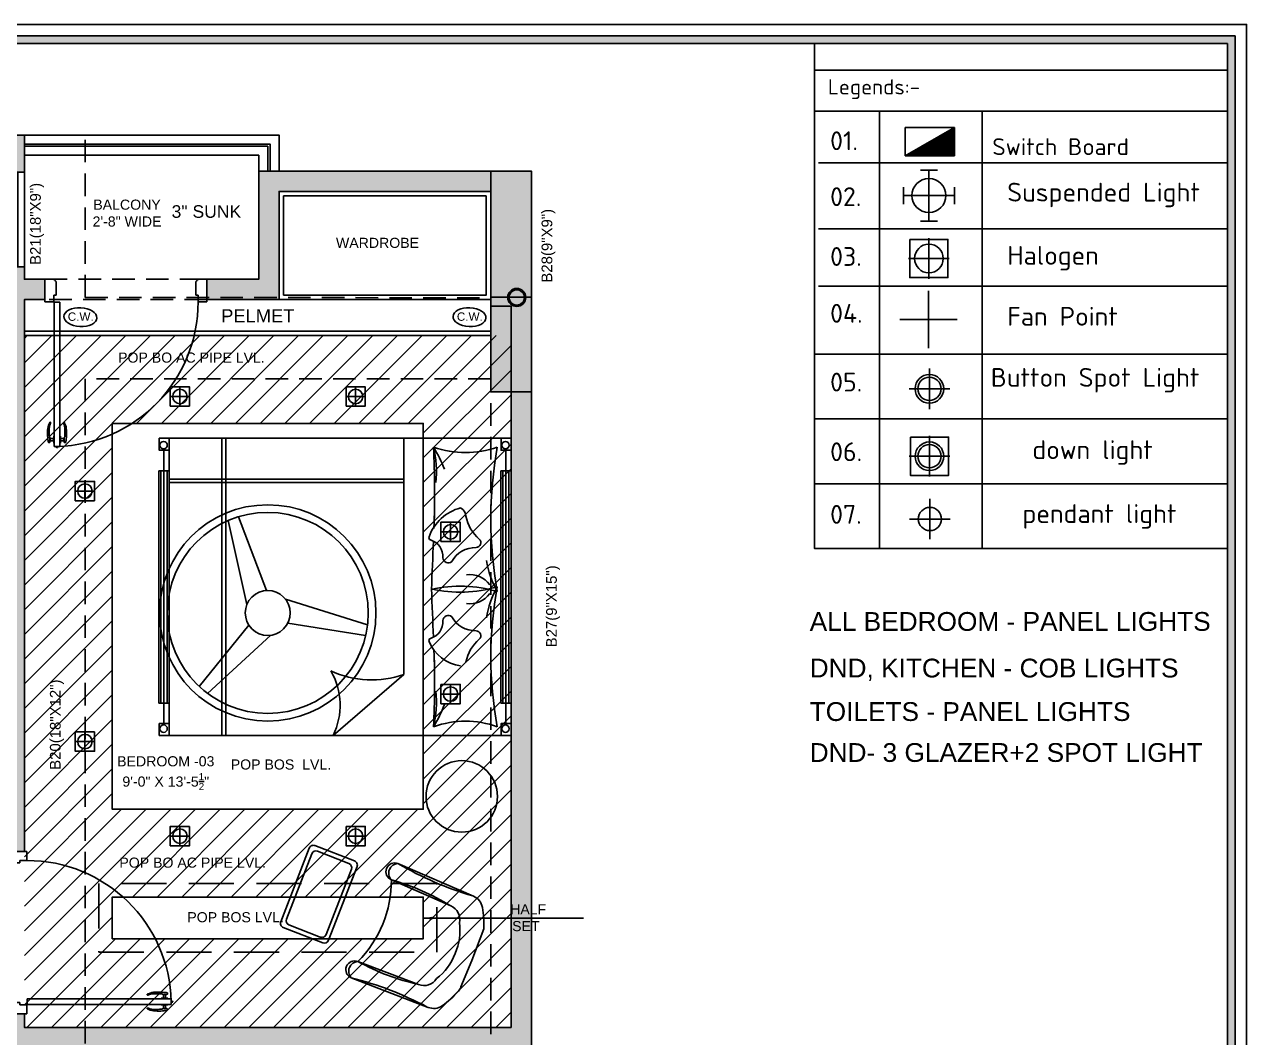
# Model space of a CAD drawing. Extents: x 374263 to 374793, y -84373 to -83661.
# Drawn here: x 374495.5 to 374766.8, y -83886 to -83661.2 of the extents above; entities that cross this region are included whole.
import ezdxf
from ezdxf.lldxf.tags import DXFTag

# ---------------------------------------------------------------- set-up
doc = ezdxf.new("R2010")
doc.units = 0
doc.header["$MEASUREMENT"] = 0
for name, pattern in [('ACAD_ISO03W100', [30, 12, -18]), ('CONTINOUS', [0]), ('DASH', [0.35, 0.25, -0.1]), ('DASHED', [0.75, 0.5, -0.25]), ('DASHED2', [0.375, 0.25, -0.125]), ('HIDDEN', [0.375, 0.25, -0.125])]:
    doc.linetypes.add(name, pattern=pattern)
doc.layers.get('0').update_dxf_attribs({"linetype": 'CONTINUOUS'})
for name, color, linetype in [('_DIMENSION', 190, 'CONTINUOUS'), ('_ELEVATION__09', 241, 'CONTINUOUS'), ('_HATCH_251', 251, 'CONTINUOUS'), ('_HATCH_253', 253, 'CONTINUOUS'), ('_HIDDEN', 2, 'ACAD_ISO03W100'), ('_TEXT', 3, 'CONTINUOUS'), ('BEAM', 7, 'DASH'), ('CEIL-CENTRE_LINE', 144, 'CENTER2'), ('COLUMN', 2, 'CONTINUOUS'), ('DIM4', 2, 'CONTINUOUS'), ('DOOR', 32, 'CONTINUOUS'), ('E-POWER', 3, 'CONTINUOUS'), ('FORMAT_BODER', 34, 'CONTINUOUS'), ('FORMAT_TEXT', 34, 'CONTINUOUS'), ('FORMATE_TEXT', 7, 'CONTINUOUS'), ('HATCH', 251, 'CONTINUOUS'), ('TEXT', 3, 'CONTINUOUS')]:
    doc.layers.add(name, color=color, linetype=linetype)
doc.styles.add('6_IN', font='arial.ttf', dxfattribs={"height": 6})
doc.styles.add('FORMATE', font='isocpeur.ttf')
doc.styles.add('GET', font='swissek.ttf')
doc.styles.add('MOHIT', font='arial.ttf', dxfattribs={"height": 4})
doc.styles.get("Standard").update_dxf_attribs({"font": 'txt_____.ttf'})
doc.styles.add('TEXT', font='arial.ttf', dxfattribs={"height": 5})
tags = doc.linetypes.add('CENTER2', pattern=[1.125, 0.75, -0.125, 0.125, -0.125]).pattern_tags.tags
tags[10:11] = [DXFTag(74, 4), DXFTag(75, 0), DXFTag(340, '0'), DXFTag(46, 1.0), DXFTag(50, 0.0), DXFTag(44, 0.0), DXFTag(45, 0.0)]
tags[8:9] = [DXFTag(74, 4), DXFTag(75, 0), DXFTag(340, '0'), DXFTag(46, 1.0), DXFTag(50, 0.0), DXFTag(44, 0.0), DXFTag(45, 0.0)]
tags[6:7] = [DXFTag(74, 4), DXFTag(75, 0), DXFTag(340, '0'), DXFTag(46, 1.0), DXFTag(50, 0.0), DXFTag(44, 0.0), DXFTag(45, 0.0)]
tags[4:5] = [DXFTag(74, 4), DXFTag(75, 0), DXFTag(340, '0'), DXFTag(46, 1.0), DXFTag(50, 0.0), DXFTag(44, 0.0), DXFTag(45, 0.0)]
doc.dimstyles.new('SCALE_75', dxfattribs={"dimtxt": 4, "dimasz": 2, "dimexe": 1, "dimexo": 0, "dimgap": 0.5, "dimtad": 0, "dimdec": 1, "dimzin": 3, "dimtxsty": 'MOHIT', "dimblk": 'OBLIQUE', "dimcen": -3, "dimclrd": 7, "dimclre": 7, "dimclrt": 256, "dimazin": 3, "dimtfac": 0.5, "dimtdec": 1, "dimtix": 1, "dimtmove": 0, "dimatfit": 3, "dimtolj": 1, "dimtzin": 0})

# ---------------------------------------------------------------- blocks, each defined once
blk = doc.blocks.new('SUSPENDED_LIGHTS')
at = {"layer": '_ELEVATION__09', "linetype": 'BYBLOCK', "ltscale": 20}
for points in [[(1393.176116847578, -27023.07602481868), (1397.176116847578, -27023.07602481868)], [(1395.176116847578, -27023.07602481868), (1395.176116847578, -27035.07602481868)], [(1389.176116847578, -27027.07602481868), (1389.176116847578, -27031.07602481868)], [(1401.176116847578, -27027.07602481868), (1401.176116847578, -27031.07602481868)], [(1401.176116847578, -27029.07602481868), (1389.176116847578, -27029.07602481868)], [(1393.176116847578, -27035.07602481868), (1397.176116847578, -27035.07602481868)]]:
    blk.add_lwpolyline(points, dxfattribs=at)
blk.add_circle((1395.176116847578, -27029.07602481868), 4, dxfattribs=at)
blk = doc.blocks.new('CONCEALED_LIGHTS')
at = {"linetype": 'BYBLOCK', "ltscale": 0.1}
blk.add_lwpolyline([(1575.838858630336, -26814.89776304929), (1579.838858630336, -26814.89776304929), (1579.838858630336, -26810.89776304929), (1575.838858630336, -26810.89776304929)], close=True, dxfattribs=at)
for points in [[(1577.838858630334, -26815.01908339285), (1577.838858630337, -26810.77644270573)], [(1575.717538286775, -26812.89776304929), (1579.960178973895, -26812.89776304929)]]:
    blk.add_lwpolyline(points, dxfattribs=at)
blk.add_circle((1577.838858630336, -26812.89776304929), 1.5, dxfattribs=at)
blk = doc.blocks.new('FAN')
at = {"linetype": 'BYBLOCK', "ltscale": 20}
for points in [[(1592.893903427259, -26805.9917554343), (1592.893903427259, -26817.9917554343)], [(1586.893903427259, -26811.9917554343), (1598.893903427259, -26811.9917554343)]]:
    blk.add_lwpolyline(points, dxfattribs=at)
blk = doc.blocks.new('HTHH')
at = {"color": 2, "linetype": 'BYBLOCK', "ltscale": 0.1}
for points in [[(223556.1687886337, -75959.83271644285), (223556.1687886337, -75967.33838715834)], [(223552.4159532759, -75963.58555180058), (223559.9216239914, -75963.5855518006)]]:
    blk.add_lwpolyline(points, dxfattribs=at)
for radius in [2.653655330137975, 2.153655330137975]:
    blk.add_circle((223556.1687886337, -75963.58555180058), radius, dxfattribs=at)
blk = doc.blocks.new('RETT5T5')
at = {"color": 1, "linetype": 'BYBLOCK', "ltscale": 0.1}
for points in [[(224398.1572554183, -75959.83271644285), (224398.1572554183, -75967.33838715834)], [(224394.4044200606, -75963.58555180058), (224401.9100907761, -75963.5855518006)]]:
    blk.add_lwpolyline(points, dxfattribs=at)
blk.add_circle((224398.1572554183, -75963.58555180058), 2.153655330137975, dxfattribs=at)
blk = doc.blocks.new('HTRHTRH')
at = {"color": 1, "linetype": 'BYBLOCK', "ltscale": 0.1}
blk.add_lwpolyline([(224386.4282053758, -75935.90901055631), (224386.4282053758, -75942.98542477001), (224393.5046195895, -75942.98542477001), (224393.5046195895, -75935.90901055631)], close=True, dxfattribs=at)
for points in [[(224389.9664124827, -75935.69438230542), (224389.9664124827, -75943.2000530209)], [(224386.2135771249, -75939.44721766315), (224393.7192478404, -75939.44721766317)]]:
    blk.add_lwpolyline(points, dxfattribs=at)
for radius in [2.653655330137975, 2.153655330137975]:
    blk.add_circle((224389.9664124827, -75939.44721766317), radius, dxfattribs=at)
blk = doc.blocks.new('KT')
at = {"layer": 'E-POWER'}
for p, q in [((4.621253788347531, 4.05733102132217), (0, -4.05733102132217)), ((0, 3.889087296526011), (0.1682437247961603, 4.057331021322171)), ((0, 3.712310601229374), (0.3450204200927969, 4.057331021322171)), ((0, 3.535533905932737), (0.5217971153894336, 4.05733102132217)), ((0, 3.3587572106361), (0.6985738106860704, 4.057331021322171)), ((-2e-16, 3.181980515339464), (0.8753505059827078, 4.057331021322171)), ((-2e-16, 3.005203820042826), (1.052127201279345, 4.057331021322171)), ((0, 2.82842712474619), (1.228903896575981, 4.057331021322171)), ((2e-16, 2.651650429449553), (1.405680591872618, 4.05733102132217)), ((2e-16, 2.474873734152916), (1.582457287169255, 4.05733102132217)), ((0, 2.298097038856279), (1.759233982465891, 4.05733102132217)), ((2e-16, 2.121320343559643), (1.936010677762529, 4.05733102132217)), ((2e-16, 1.944543648263006), (2.112787373059165, 4.05733102132217)), ((1e-16, 1.767766952966369), (2.289564068355802, 4.05733102132217)), ((2e-16, 1.590990257669732), (2.466340763652439, 4.05733102132217)), ((2e-16, 1.414213562373095), (2.643117458949076, 4.05733102132217)), ((2e-16, 1.237436867076458), (2.819894154245713, 4.05733102132217)), ((3e-16, 1.060660171779821), (2.99667084954235, 4.05733102132217)), ((3e-16, 0.8838834764831847), (3.173447544838986, 4.05733102132217)), ((4e-16, 0.7071067811865479), (3.350224240135623, 4.05733102132217)), ((4e-16, 0.5303300858899109), (3.52700093543226, 4.05733102132217)), ((3e-16, 0.3535533905932741), (3.703777630728897, 4.05733102132217)), ((5e-16, 0.1767766952966374), (3.880554326025534, 4.05733102132217)), ((4e-16, 4e-16), (4.057331021322171, 4.05733102132217)), ((2e-16, -0.1767766952966367), (4.234107716618808, 4.05733102132217)), ((-1e-16, -0.3535533905932738), (4.410884411915444, 4.05733102132217)), ((1e-16, -0.5303300858899105), (4.587661107212082, 4.05733102132217)), ((0, 4.05733102132217), (4.621253788347531, 4.05733102132217)), ((0, -4.05733102132217), (0, 4.05733102132217)), ((-2e-16, -0.7071067811865477), (4.431842869351918, 3.724736088165369)), ((-4e-16, -0.8838834764831848), (4.197993884817592, 3.314110408334407)), ((-8e-16, -1.060660171779822), (3.964144900283268, 2.903484728503446)), ((-1.1e-15, -1.237436867076459), (3.730295915748941, 2.492859048672483)), ((-1.3e-15, -1.414213562373096), (3.496446931214617, 2.082233368841522)), ((-1.2e-15, -1.590990257669733), (3.262597946680292, 1.671607689010559)), ((-1.4e-15, -1.76776695296637), (3.028748962145967, 1.260982009179597)), ((-1.8e-15, -1.944543648263007), (2.794899977611641, 0.8503563293486356)), ((-2e-15, -2.121320343559645), (2.561050993077316, 0.4397306495176732)), ((-2.2e-15, -2.298097038856282), (2.327202008542991, 0.0291049696867107)), ((-2.7e-15, -2.474873734152919), (2.093353024008666, -0.3815207101442507)), ((-2.4e-15, -2.651650429449555), (1.859504039474341, -0.7921463899752127)), ((-2.7e-15, -2.828427124746193), (1.625655054940015, -1.202772069806175)), ((-3.1e-15, -3.00520382004283), (1.39180607040569, -1.613397749637137)), ((-2.9e-15, -3.181980515339466), (1.157957085871365, -2.024023429468099)), ((-3.6e-15, -3.358757210636104), (0.9241081013370396, -2.434649109299061)), ((-3.3e-15, -3.53553390593274), (0.6902591168027141, -2.845274789130023)), ((-3.3e-15, -3.712310601229378), (0.4564101322683891, -3.255900468960985)), ((-3.8e-15, -3.889087296526015), (0.2225611477340632, -3.666526148791948)), ((4.621253788347531, -4.05733102132217), (0, -4.05733102132217))]:
    blk.add_line(p, q, dxfattribs=at)
at = {"layer": 'E-POWER', "color": 255}
blk.add_line((4.621253788347531, 4.05733102132217), (4.621253788347531, -4.05733102132217), dxfattribs=at)
blk = doc.blocks.new('HANDLE_')
at = {"color": 25}
for p, q in [((-0.7500000000004547, -1.09139e-11), (0.7500000000004547, 1.09139e-11)), ((-3.842498068636357, -0.8676284369915948), (-3.853216888692712, -0.9166993664020991)), ((-0.7499999999977263, -0.1250000000121645), (-0.7500000000004547, -1.20508e-11)), ((-0.7499999999977263, -0.1250000000121645), (0.7500000000022738, -0.1250000000121645)), ((-0.31193088684131, -0.1339285402199266), (-0.3119308868422195, -0.1250000000121645)), ((0.3032124157793987, -0.9556787557717143), (-0.3032124157766702, -0.9556787557717143)), ((-0.2933930870608492, -0.1524663399978863), (0.2933930870653967, -0.1524663399978863)), ((-0.2499999999986358, -0.902466339997886), (-0.2499999999986358, -0.1524663399978863)), ((-0.2499999999977263, -0.9024663399977724), (0.2500000000022737, -0.9024663399977724)), ((0.2500000000013642, -0.902466339997886), (0.2500000000013642, -0.1524663399977726)), ((0.3032124157793987, -0.9556787557717143), (0.3426731880731495, -0.95135046825294)), ((0.3119308868458575, -0.1339285402199266), (0.3119308868467669, -0.1250000000121645)), ((0.6463932587589625, -1.053500312676419), (0.646393258758053, -1.234952984337382)), ((0.7500000000022738, -0.1250000000121645), (0.7500000000004547, -1.20508e-11))]:
    blk.add_line(p, q, dxfattribs=at)
for centre, radius, start, end in [((-3.778072760740997, -0.9331134917514416), 0.0769159507294752, 167.6781249051478, 262.0686072607006), ((-3.767353940683732, -0.8840425623365034), 0.0769159507294752, 88.24931041742155, 167.6781249085744), ((-0.3009289805590924, -1.419460461631159), 0.4637873270867705, 90.28209423090686, 130.7272898885489), ((-0.2933930870608492, -0.1339285402175392), 0.0185377997804608, 180.0000000073801, 270), ((-0.2499999999986358, -0.9556787557762618), 0.0532124157783414, 90, 179.9999999951015), ((0.2500000000013642, -0.9556787557762618), 0.0532124157783414, 4.8983595e-09, 90), ((0.2933930870653967, -0.1339285402175392), 0.0185377997804608, 270, 359.9999999926198), ((0.415379954731634, -1.423615301906123), 0.477828784213676, 67.39559944381442, 98.75216363580843), ((0.5694773080263076, -1.234952984337155), 0.0769159507294752, 278.1758633467022, 359.9999999994072), ((0.5694773080290361, -1.053500312676192), 0.0769159507294752, 359.9999999998307, 67.39559944375627)]:
    blk.add_arc(centre, radius, start, end, dxfattribs=at)
for points, knots in [([(0.5804156764365871, -1.311087178844559), (0.2404666102843294, -1.359928414367117), (-0.5324436510968554, -1.500316170596986), (-2.807718213423413, -1.583981610057549), (-3.622089301655705, -1.037196674035044), (-3.779623931885451, -1.010556217176142), (-3.788686179886553, -1.009293665094332)], [0.06465077938968, 0.06465077938968, 0.06465077938968, 0.06465077938968, 0.4505205632379475, 1.832325763560979, 2.246212023165044, 2.271789688375158, 2.271789688375158, 2.271789688375158, 2.271789688375158]), ([(-0.6035313947181749, -1.067991453448598), (-0.6098302535333461, -1.068714258614932), (-0.6161585194799954, -1.069431592586282), (-0.7698983168706947, -1.08664164307754), (-0.9305572701600792, -1.099817278792102), (-2.418423520624401, -1.120246660228416), (-2.754086384392849, -1.10592491586908), (-3.055444082143821, -1.039428431763212), (-3.109407603767521, -1.023997047075339), (-3.205341281711751, -0.9890947827407216), (-3.252207411322614, -0.9665128117130732), (-3.367705836836193, -0.9102795760228444), (-3.434128194658569, -0.8767955881079386), (-3.560049150617032, -0.8354699217416055), (-3.607370699731744, -0.8233649423218594), (-3.697280721912193, -0.8102639610380036), (-3.733476652535956, -0.8081261451404771), (-3.765004116617547, -0.8071625141921002)], [0.6671451956050121, 0.6671451956050121, 0.6671451956050121, 0.6671451956050121, 0.6810983110480155, 0.6810983110480155, 1.004570596250969, 1.004570596250969, 1.651515166656878, 1.651515166656878, 1.812419402126525, 1.812419402126525, 1.988170690984935, 1.988170690984935, 2.163921979843344, 2.163921979843344, 2.251194067272754, 2.251194067272754, 2.323653162038147, 2.323653162038147, 2.323653162038147, 2.323653162038147])]:
    blk.add_open_spline(points, degree=3, knots=knots, dxfattribs=at)
blk = doc.blocks.new("D3'")
at = {"layer": 'DOOR', "color": 251}
for p, q in [((-3.364944593389736, 5.08796792857538), (-3.364944593389736, 37.09107455347919)), ((-2.114944593389735, 37.09107455348101), (-3.364944593389736, 37.09107455348101)), ((-2.582151463421723, 37.09107455348101), (-2.582151463421723, 37.42844256444266)), ((-2.114944593389735, 5.08796792857538), (-2.114944593389735, 37.09107455347919)), ((-36.00000000000046, 0), (-36.00000000000046, 5.000000000001818)), ((-34.03367700265244, 5.000000000001818), (-35.99999999999955, 5.000000000001818)), ((-36.00000000000091, 4.750000000000909), (-36, 0.2500000000009095)), ((-36.00000000000091, 4.750000000000909), (-36, 0.2500000000009095)), ((-36.00000000000046, 0.2500000000009095), (-36.00000000000046, 4.750000000000909)), ((-35.5, 5.000000000001818), (-35.5, 5.000000000001818)), ((-34.03367700265244, 5.000000000001818), (-34.03367700265244, 3.500000000001819)), ((-34.03367700265244, 3.500000000003637), (-33.53367700265244, 3.500000000001819)), ((-33.53367700265244, 3.500000000003637), (-33.53367700265244, 0.500000000003638)), ((-3.364944593389736, 5.08796792857538), (-2.114944593389735, 5.087967928577199)), ((-2.080378661138638, 5.089281034575833), (-2.952244309281923, 5.089281034574012)), ((-2.952244309281923, 5.073297343289596), (-2.952244309281923, 5.089281034574012)), ((-2.082332696775663, 5.073297343291415), (-2.952244309281923, 5.073297343289596)), ((-2.033677002652438, 3.500000000003637), (-2.533677002652437, 3.500000000001819)), ((-2.533677002652437, 3.500000000003637), (-2.533677002652437, 0.500000000003638)), ((-2.033677002652438, 5.000000000001818), (-2.033677002652438, 3.500000000001819)), ((-2.015983691284418, 5.006948337801077), (-2.015983691284418, 4.137036725293)), ((-2.015983691284418, 4.137036725293), (-2, 4.137036725293)), ((-2, 5.008902373436285), (-2, 4.137036725293)), ((-2.000000000000909, 5.000000000001818), (0, 5.000000000001818)), ((-0.75, 5.000000000001818), (-0.75, 5.000000000001818)), ((-0.75, 5.000000000001818), (-0.75, 5.000000000001818)), ((0, 0), (0, 5.000000000001818)), ((-4.547e-13, 0.2500000000045475), (-4.547e-13, 4.750000000004545)), ((-9.095e-13, 4.750000000007275), (0, 0.250000000007276)), ((-34.03367700265244, 1.819e-12), (-36.00000000000046, 0)), ((-34.03367700265244, 0.1381389938869688), (-34.03367700265244, 1.819e-12)), ((-33.53367700265244, 0.500000000001819), (-33.67181599653668, 0.500000000001819)), ((-2.533677002652437, 0.500000000001819), (-2.395538008768198, 0.500000000001819)), ((-2.033677002652438, 0.1381389938869688), (-2.033677002652438, 1.819e-12)), ((-2.033677002652438, 1.819e-12), (0, 0))]:
    blk.add_line(p, q, dxfattribs=at)
blk.add_circle((-2.015983691284644, 5.073297343291415), 0.0663490054912472, dxfattribs=at)
for centre, radius, start, end in [((-2.001500999663903, 5.06734061591726), 32.03224678733896, 91.32096415422062, 180.1204516170646), ((-2.582151463421951, 37.09107455348101), 0.3373680109623365, 90, 180), ((-34.03367700265267, 0.500000000001819), 0.3618609855343493, 269.9999999999479, 0), ((-2.033677002652666, 0.500000000001819), 0.3618609855343493, 180, 270.0000000000521)]:
    blk.add_arc(centre, radius, start, end, dxfattribs=at)
at = {"layer": 'DOOR', "color": 251, "extrusion": (0, 0, -1), "zscale": -1, "rotation": 90}
blk.add_blockref('HANDLE_', (3.364944593378821, 35.59107455347919), dxfattribs=at)
at = {"layer": 'DOOR', "color": 251, "rotation": 90}
blk.add_blockref('HANDLE_', (-2.114944593400648, 35.59107455347919), dxfattribs=at)
blk = doc.blocks.new('IUGUR6R')
at = {"layer": 'HATCH'}
h = blk.add_hatch(color=252, dxfattribs=at)
h.dxf.hatch_style = 1
h.paths.add_polyline_path([(363324.4332951647, -82461.4428128141), (363315.4332951738, -82461.4428128141), (363315.4332951597, -82440.4428128141), (363324.4332951505, -82440.4428128141)])
at = {"layer": 'COLUMN', "ltscale": 10}
blk.add_lwpolyline([(363324.4332951647, -82461.4428128141), (363315.4332951738, -82461.4428128141), (363315.4332951597, -82440.4428128141), (363324.4332951505, -82440.4428128141)], close=True, dxfattribs=at)
blk = doc.blocks.new('R_W_P')
h = blk.add_hatch(color=5)
edge = h.paths.add_edge_path()
edge.add_arc((0.5650995811330155, -0.5738365855424205), 1.09365611150203, 46.97891212682749, 148.3522443334496)
edge.add_arc((-1.296937221214949, 0.5738365855370386), 1.09365611150203, 226.9789121268035, 328.3522443334053, ccw=False)
edge.add_arc((-0.365918820044812, 0), 1.692307692307715, 7.665578230314793, 187.6655782302262, ccw=False)
for radius in [2.000000000000025, 1.692307692307715]:
    blk.add_circle((-0.365918820044812, 0), radius)
blk = doc.blocks.new('GTGT')
at = {"layer": '_HATCH_253', "ltscale": 12}
h = blk.add_hatch(color=251, dxfattribs=at)
h.dxf.hatch_style = 1
h.paths.add_polyline_path([(367212.793054929, -82275.52677336917), (367221.793054929, -82275.52677335622), (367221.7930549416, -82283.7767733508), (367217.2930549235, -82283.7767733508), (367217.293054929, -82280.02677335622), (367212.7930549264, -82280.02677335366)])
h.paths.add_polyline_path([(367217.2930546341, -82304.7767733508), (367221.7930549525, -82304.7767733508), (367221.793054929, -82307.52677335622), (367226.2930535841, -82307.52677258023), (367226.2930535135, -82312.02677258023), (367221.793054929, -82312.02677335622), (367221.7930549285, -82434.52677335628), (367217.2930549285, -82434.52677335628), (367217.2930549291, -82431.52677335619), (367214.2930549291, -82431.52677335622), (367214.2930549291, -82427.02677335622), (367217.293054929, -82427.02677335622)])
edge = h.paths.add_edge_path()
edge.add_line((367329.7930549288, -82726.65945583295), (367329.7930549288, -82697.02677335619))
edge.add_line((367329.7930549288, -82697.02677335619), (367300.79304473, -82697.02677335616))
edge.add_line((367300.79304473, -82697.02677335616), (367300.79304473, -82692.52677335616))
edge.add_line((367300.79304473, -82692.52677335616), (367329.79304473, -82692.52677335619))
edge.add_line((367329.79304473, -82692.52677335619), (367329.7930447299, -82479.52677335619))
edge.add_line((367329.7930447299, -82479.52677335619), (367217.2930549291, -82479.52677335619))
edge.add_line((367217.2930549291, -82479.52677335619), (367217.2930549285, -82470.52677335622))
edge.add_line((367217.2930549285, -82470.52677335622), (367221.7930549285, -82470.52677335622))
edge.add_line((367221.7930549285, -82470.52677335622), (367221.7930549287, -82475.02677335622))
edge.add_line((367221.7930549287, -82475.02677335622), (367329.7930549288, -82475.02677335635))
edge.add_line((367329.7930549288, -82475.02677335635), (367329.7935345143, -82313.5255941565))
edge.add_line((367329.7935345143, -82313.5255941565), (367325.2930549289, -82313.52559415647))
edge.add_line((367325.2930549289, -82313.52559415647), (367325.293054929, -82288.02677335622))
edge.add_line((367325.293054929, -82288.02677335622), (367278.2930549289, -82288.02677335622))
edge.add_line((367278.2930549289, -82288.02677335622), (367278.2930549288, -82312.02677335622))
edge.add_line((367278.2930549288, -82312.02677335622), (367262.2930535605, -82312.02677335622))
edge.add_line((367262.2930535605, -82312.02677335622), (367262.2930535605, -82307.52677335622))
edge.add_line((367262.2930535605, -82307.52677335622), (367273.7930549289, -82307.52677335624))
edge.add_line((367273.7930549289, -82307.52677335624), (367273.7930549289, -82283.52677335622))
edge.add_line((367273.7930549289, -82283.52677335622), (367334.2930549291, -82283.52677335622))
edge.add_line((367334.2930549291, -82283.52677335622), (367334.2932020692, -82845.52677335622))
edge.add_line((367334.2932020692, -82845.52677335622), (367318.793054958, -82845.52677339004))
edge.add_line((367318.793054958, -82845.52677339004), (367318.793054958, -82841.0267733224))
edge.add_line((367318.793054958, -82841.0267733224), (367325.293047143, -82841.02677335622))
edge.add_line((367325.293047143, -82841.02677335622), (367329.7930549289, -82841.02677335622))
edge.add_line((367329.7930549289, -82841.02677335622), (367329.7930549289, -82816.26136971677))
h = blk.add_hatch(color=251, dxfattribs=at)
h.dxf.hatch_style = 1
h.paths.add_polyline_path([(367329.7930549288, -82719.52559414729), (367329.7930549288, -82697.02677335619), (367300.79304473, -82697.02677335616), (367300.79304473, -82692.52677335616), (367329.79304473, -82692.52677335619), (367329.7930447299, -82478.02677335619), (367217.2930549291, -82478.02677335619), (367217.2930549285, -82470.52677335622), (367221.7930549285, -82470.52677335622), (367221.7930549287, -82473.52677335624), (367329.7930549288, -82473.52677335637), (367329.7935345143, -82313.5255941565), (367325.2930549289, -82313.52559415647), (367325.2930549289, -82288.02677335622), (367278.2930549288, -82288.02677335622), (367278.2930549288, -82312.02677335622), (367262.2930535605, -82312.02677335622), (367262.2930535605, -82307.52677335622), (367273.7930549289, -82307.52677335624), (367273.7930549289, -82283.52677335622), (367334.2930549291, -82283.52677335622), (367334.2932020692, -82845.52677335622), (367318.793054958, -82845.52677339004), (367318.793054958, -82841.0267733224), (367325.293047143, -82841.02677335622), (367329.7930549289, -82841.02677335622), (367329.7930549289, -82824.5255942843), (367325.2935371652, -82824.5255942843), (367325.2935371652, -82815.5255942843), (367329.7930549289, -82815.5255942843), (367329.7930549288, -82728.52559414729), (367325.2935242965, -82728.52559414729), (367325.2935242965, -82719.52559414729)])
at = {"layer": '_HATCH_253', "color": 4}
for p, q in [((367217.293054976, -82304.77677335622), (367217.2930549326, -82283.77677335622)), ((367217.2930549326, -82283.77677335622), (367219.5430549326, -82283.77677335156)), ((367221.7930549326, -82283.77677334692), (367219.5430549326, -82283.77677335156)), ((367221.793054976, -82304.77677334692), (367221.7930549326, -82283.77677334692)), ((367217.293054976, -82304.77677335622), (367219.543054976, -82304.77677335156)), ((367221.793054976, -82304.77677334692), (367219.543054976, -82304.77677335156))]:
    blk.add_line(p, q, dxfattribs=at)
at = {"layer": '_HATCH_253'}
for p, q in [((367218.793054976, -82304.77677335312), (367218.7930549326, -82283.77677335312)), ((367220.293054976, -82304.77677335002), (367220.2930549326, -82283.77677335002)), ((367321.4625005383, -82444.4367336022), (367304.6920548131, -82437.17206059626)), ((367316.3898500117, -82446.57174918821), (367303.2176088135, -82440.77825543698)), ((367321.0833017768, -82458.6625924319), (367323.7324450991, -82451.68897504732)), ((367309.2633608822, -82464.00169127966), (367295.8053913535, -82458.9070302085)), ((367321.0833017768, -82458.6625924319), (367318.6720597899, -82464.55999958911)), ((367311.3871195212, -82469.07906500218), (367294.3309455544, -82462.51322512445))]:
    blk.add_line(p, q, dxfattribs=at)
at = {"layer": '_HATCH_253', "linetype": 'BYBLOCK'}
for p, q in [((367253.9217924252, -82342.82260016577), (367253.9217924252, -82408.75770977458)), ((367306.0280877612, -82342.82260016577), (367306.0280877612, -82395.19645390699)), ((367252.7562072649, -82406.1031401329), (367252.7562072649, -82345.47716980746)), ((367328.6274697687, -82406.1031401329), (367328.6274697687, -82345.47716980746)), ((367306.0280877612, -82395.19645390699), (367290.2981214299, -82408.75770977458))]:
    blk.add_line(p, q, dxfattribs=at)
at = {"layer": '_HATCH_253', "color": 251, "ltscale": 12}
for points in [[(367212.793054929, -82275.52677336917), (367221.793054929, -82275.52677335622), (367221.7930549416, -82283.7767733508), (367217.2930549235, -82283.7767733508), (367217.293054929, -82280.02677335622), (367212.7930549264, -82280.02677335366)], [(367217.2930546341, -82304.7767733508), (367221.7930549525, -82304.7767733508), (367221.793054929, -82307.52677335622), (367226.2930535841, -82307.52677258023), (367226.2930535135, -82312.02677258023), (367221.793054929, -82312.02677335622), (367221.7930549285, -82434.52677335628), (367217.2930549285, -82434.52677335628), (367217.2930549291, -82431.52677335619), (367214.2930549291, -82431.52677335622), (367214.2930549291, -82427.02677335622), (367217.293054929, -82427.02677335622)]]:
    blk.add_lwpolyline(points, close=True, dxfattribs=at)
at = {"layer": '_HATCH_253', "color": 251, "ltscale": 10}
for points in [[(367221.793054929, -82275.52677335622), (367278.293054929, -82275.52677335622), (367278.293054929, -82283.52677335622)], [(367221.793054929, -82277.52677335622), (367276.293054929, -82277.52677335622), (367276.293054929, -82283.52677335622)], [(367221.793054929, -82278.02677335622), (367275.793054929, -82278.02677335622), (367275.793054929, -82283.52677335622)], [(367221.793054929, -82280.02677335622), (367273.793054929, -82280.02677335622), (367273.793054929, -82283.52677335622)]]:
    blk.add_lwpolyline(points, dxfattribs=at)
at = {"layer": '_HATCH_253', "color": 251, "ltscale": 12}
blk.add_lwpolyline([(367329.79304473, -82692.52677335619), (367329.7930447299, -82478.02677335619), (367217.2930549291, -82478.02677335619), (367217.2930549285, -82470.52677335622), (367221.7930549285, -82470.52677335622), (367221.7930549287, -82473.52677335622), (367329.7930549288, -82473.52677335635), (367329.7935345143, -82313.5255941565), (367325.2930549289, -82313.52559415647), (367325.293054929, -82288.02677335622), (367278.2930549289, -82288.02677335622), (367278.2930549288, -82312.02677335622), (367262.2930535605, -82312.02677335622), (367262.2930535605, -82307.52677335622), (367273.7930549289, -82307.52677335624), (367273.7930549289, -82283.52677335622), (367334.2930549291, -82283.52677335622), (367334.2932020692, -82845.52677335622)], dxfattribs=at)
at = {"layer": '_HATCH_253', "color": 251}
for points in [[(367325.2930549289, -82288.02677335622), (367278.2930549289, -82288.02677335622), (367278.2930549289, -82312.02677335622), (367325.2930549289, -82312.02677335622)], [(367324.293054929, -82289.02677335622), (367279.2930549289, -82289.02677335622), (367279.2930549289, -82311.02677335622), (367324.293054929, -82311.02677335622)]]:
    blk.add_lwpolyline(points, close=True, dxfattribs=at)
at = {"layer": '_HATCH_253', "color": 251, "linetype": 'DASHED2', "ltscale": 20}
blk.add_lwpolyline([(367262.2930535605, -82312.02677335622), (367226.2930535605, -82312.02677335622), (367226.2930535605, -82307.52677335622), (367262.2930535605, -82307.52677335622)], close=True, dxfattribs=at)
at = {"layer": '_HATCH_253', "linetype": 'BYBLOCK'}
for points in [[(367251.7172276992, -82342.82260016577), (367251.7172276992, -82345.47716980746), (367253.9217924252, -82345.47716980746)], [(367251.7172276992, -82342.82260016577), (367329.7930549289, -82342.82260016577), (367329.7930549289, -82408.75770977457), (367251.7172276992, -82408.75770977551)], [(367265.61679264, -82342.82260016577), (367265.61679264, -82408.75770977458)], [(367266.4928641747, -82342.82260016577), (367266.4928641747, -82408.75770977458)], [(367327.588490203, -82342.82260016577), (367327.588490203, -82345.47716980746), (367329.7930549289, -82345.47716980746)], [(367251.6276240814, -82350.02624187844), (367251.6276240814, -82401.55406806192)], [(367253.9217924252, -82350.02624187844), (367251.6276240814, -82350.02624187844)], [(367252.0797506337, -82350.02624187844), (367252.0797506337, -82401.55406806192)], [(367253.4421142097, -82350.02624187844), (367253.4421142097, -82401.55406806192)], [(367327.4988865861, -82350.02624187844), (367327.4988865861, -82401.55406806192)], [(367329.7930549289, -82350.02624187844), (367327.4988865861, -82350.02624187844)], [(367327.9510131375, -82350.02624187844), (367327.9510131375, -82401.55406806192)], [(367329.3133767144, -82350.02624187844), (367329.3133767144, -82401.55406806192)], [(367253.9217924252, -82351.88247208337), (367306.0280877612, -82351.88247208337)], [(367253.9217924252, -82352.65680598134), (367306.0280877612, -82352.65680598134)], [(367253.9217924252, -82401.55406806192), (367251.6276240814, -82401.55406806192)], [(367329.7930549289, -82401.55406806192), (367327.4988865861, -82401.55406806192)], [(367251.7172276992, -82408.75770977458), (367251.7172276992, -82406.1031401329), (367253.9217924252, -82406.1031401329)], [(367327.588490203, -82408.75770977458), (367327.588490203, -82406.1031401329), (367329.7930549289, -82406.1031401329)]]:
    blk.add_lwpolyline(points, dxfattribs=at)
at = {"layer": '_HATCH_253'}
for points in [[(367278.6797725296, -82450.08359518612), (367285.0146135049, -82433.73620724531, -0.414213562373107), (367286.2747373339, -82433.17995463588), (367295.053890117, -82436.58199886221, -0.414213562373095), (367295.6101427263, -82437.84212269177), (367289.275301751, -82454.1895106326, -0.414213562373095), (367288.0151779225, -82454.74576324272), (367279.2360251392, -82451.34371901452, -0.414213562373095)], [(367279.9398963582, -82449.52734257694), (367285.5708661145, -82434.99633107372, -0.4142135623730706), (367286.8309899428, -82434.44007846477), (367293.793766288, -82437.13825147165, -0.414213562373095), (367294.3500188974, -82438.39837530124), (367288.7190491418, -82452.92938680397, -0.4142135623731317), (367287.4589253132, -82453.48563941318), (367280.4961489681, -82450.7874664051, -0.4142135623730813)]]:
    blk.add_lwpolyline(points, format="xyb", close=True, dxfattribs=at)
at = {"layer": '_HATCH_253', "linetype": 'BYBLOCK'}
for centre in [(367252.6754811173, -82344.3370371381), (367328.5467436211, -82344.3370371381), (367252.6754811173, -82407.24327280132), (367328.5467436211, -82407.24327280132)]:
    blk.add_circle(centre, 0.8213620001911635, dxfattribs=at)
at = {"layer": '_HATCH_253', "color": 251}
blk.add_circle((367318.8429484979, -82422.27224443851), 7.930512193383038, dxfattribs=at)
at = {"layer": '_HATCH_253', "linetype": 'BYBLOCK'}
for centre, radius, start, end in [((367289.1621238384, -82350.20793964753), 24.0597391914971, 354.1512528299025, 13.06737195600752), ((367086.890666289, -82354.62369117491), 225.923236986236, 357.9340834906894, 2.500239668951975), ((367319.6673623649, -82325.10318273904), 20.89673707035097, 250.2291039489741, 289.7708960510258), ((367286.4226197115, -82360.55705577081), 30.56934476195656, 20.86026074902097, 31.09749704516129), ((367416.1937625053, -82360.7831099652), 90.88009011172528, 169.850269315502, 190.149730684498), ((366791.5011437265, -82353.91322114079), 521.3127599483022, 359.9527713643038, 359.9596540725743), ((367321.2466400781, -82368.1962366741), 10.2936902064391, 104.9382031304916, 159.8534400068831), ((367245.4754252023, -82357.88207067682), 67.33851045081299, 355.8001563333009, 358.5810403267963), ((367317.5211038658, -82360.23241061739), 2.253345527519222, 3.029651777678413, 61.59095055689305), ((367328.3931062389, -82358.47759204025), 8.775598779056915, 190.742443649111, 229.747807482622), ((367312.0585355972, -82364.87013192794), 0.5238628932036851, 155.2553401984781, 252.4846868901525), ((367322.040892072, -82365.98054823412), 1.055218911603481, 269.5063552973658, 49.74780748262194), ((367310.9071021238, -82368.97644340193), 3.741140320562588, 354.4075398845544, 74.59541475828829), ((366791.5011437265, -82349.08529533951), 521.3127599483022, 357.0033341476519, 358.1828387813862), ((367321.9788654567, -82373.17960309649), 6.144103155822339, 89.50635529736573, 150.6966054269566), ((367315.8525846414, -82369.21356730947), 1.22877742232281, 185.9538307316418, 308.7054575166649), ((367344.5302506657, -82366.7704819985), 20.42528975520247, 188.8206942658197, 209.4024879077142), ((367320.7115686125, -82378.2934485417), 5.241546760276681, 34.26457633198549, 99.2782767041318), ((367318.5292999856, -82404.87534233501), 29.25199720225677, 73.70708165276349, 102.6945989960646), ((367318.5292999856, -82347.70496760534), 29.25199720225677, 257.3054010039355, 286.2929183472365), ((367344.5302506657, -82385.80982794186), 20.42528975520247, 150.5975120922858, 171.1793057341803), ((367410.6513690631, -82391.29719997423), 85.33769666956896, 169.5249660774947, 190.4750339225053), ((366791.5011437265, -82403.49501459992), 521.3127599483022, 1.817161218613794, 2.996665852348094), ((367320.7115686125, -82374.28686139772), 5.241546760276681, 260.7217232958682, 325.7354236680146), ((367310.9071021238, -82383.60386653843), 3.741140320562588, 285.4045852417117, 5.592460115445122), ((367315.8525846414, -82383.36674263088), 1.22877742232281, 51.29454248333515, 174.0461692683577), ((367321.9788654567, -82379.40070684293), 6.144103155822339, 209.3033945730434, 270.4936447026342), ((367322.040892072, -82386.59976170624), 1.055218911603481, 310.252192517378, 90.49364470263428), ((367312.0585355972, -82387.71017801149), 0.5238628932036851, 107.5153131098475, 204.7446598015219), ((367319.8858799366, -82384.4014145382), 9.021565989300015, 203.0209260954128, 261.7616206014071), ((367328.3931062389, -82394.10271790011), 8.775598779056915, 130.2521925173781, 169.2575563508891), ((367111.2860007015, -82397.50419093521), 201.5279024963626, 357.3527278322002, 2.187400758738393), ((367245.4754252023, -82394.69823926354), 67.33851045081299, 1.418959673203737, 4.199843666699055), ((367276.5918414713, -82402.06155108886), 15.25452888333852, 333.9623278599876, 30.01737304179138), ((367298.8531968202, -82374.9254228905), 21.50334296055688, 245.1024039644703, 289.4913155704937), ((366791.5011437265, -82397.66708879957), 521.3127599483022, 0.0403459274256888, 0.0472286356961782), ((367289.1621238384, -82401.37237029283), 24.0597391914971, 346.9326280439925, 5.84874717009756), ((367286.4226197115, -82391.02325416861), 30.56934476195656, 328.9025029548387, 339.139739250979), ((367319.6673623649, -82426.47712720132), 20.89673707035097, 70.22910394897416, 109.7708960510259)]:
    blk.add_arc(centre, radius, start, end, dxfattribs=at)
at = {"layer": '_HATCH_253'}
for centre, radius, start, end in [((367303.9548318119, -82438.9751580162), 1.947988207823081, 67.76207689874094, 247.7620768987409), ((367304.7743916831, -82439.31024716905), 2.139771291817776, 92.20524509699857, 223.3189088338476), ((367342.7401383467, -82372.11639308718), 75.36508830833652, 239.67858812651, 253.4519561207678), ((367277.7656765695, -82440.95154153407), 25.45252212584882, 315.1340676340028, 0.3900846702962821), ((367289.414744504, -82490.03194884377), 51.15120113441475, 58.17272687978018, 74.34499299126361), ((367315.1611517632, -82449.57691452352), 3.246647013038468, 347.365937828192, 67.76220694767342), ((367320.233795536, -82447.44189596745), 3.246647013038468, 9.83576011252628, 67.76207689874094), ((367301.7099084996, -82450.65343467963), 22.04686966689355, 357.3078295763289, 9.83576011252628), ((367304.8317189285, -82451.96787503791), 13.60172372301142, 337.5670531177024, 7.098513666489281), ((367304.7966760281, -82452.05358284048), 13.60172372301142, 308.4256401377214, 337.9571009197043), ((367295.0681685556, -82460.71012770454), 1.947988207823081, 67.76207689874094, 247.7620768987409), ((367295.8877284269, -82461.04521685834), 2.139771291817776, 92.20524509699857, 223.3189088338476), ((367320.4639723203, -82414.09185682604), 51.15120113441475, 241.1791602973506, 257.3514266018985), ((367275.9014428609, -82535.59023906334), 75.36508830833652, 62.07219771150299, 75.84556555422903), ((367310.4920727549, -82460.99653151474), 3.246647013038468, 247.7619471960308, 328.1582151388967), ((367301.648212998, -82450.80432931986), 22.04686966689355, 305.6883925758218, 318.2163244507859), ((367315.6668974239, -82463.3312945864), 3.246647013038468, 318.2163244507859, 337.7620767148096), ((367312.6158245237, -82466.07390263668), 3.246647013038468, 247.7620768987409, 305.6883925758218)]:
    blk.add_arc(centre, radius, start, end, dxfattribs=at)
at = {"layer": '_HATCH_253', "color": 251, "ltscale": 10, "xscale": 0.9999309507931979, "yscale": 0.9999309507931979, "zscale": 0.9999309507931979}
for p, rotation in [((367226.2930535605, -82307.52677335622), 180), ((367217.2930549285, -82470.52677335622), 270)]:
    blk.add_blockref("D3'", p, dxfattribs=dict(at, rotation=rotation))
at = {"layer": '_HATCH_253', "color": 251, "extrusion": (0, 0, -1), "xscale": -0.9999999999999989, "zscale": -0.9999999999999989, "rotation": 358.7661657752257}
blk.add_blockref('R_W_P', (-367331.4082682229, -82311.55425727184), dxfattribs=at)
at = {"layer": '_HATCH_253', "color": 251}
blk.add_blockref('IUGUR6R', (4009.860239345056, 128.9172186576179), dxfattribs=at)
at = {"layer": '_HATCH_253', "color": 251, "char_height": 2.242139876148006, "width": 25.3152430196307, "attachment_point": 8, "style": 'TEXT'}
for s, insert in [('\\A1;BALCONY \\P2\'-8" WIDE', (367244.5564410663, -82295.8674535375)), ('{\\A1;WARDROBE}', (367300.1501218542, -82300.60429740253)), ('\\A1;BEDROOM -03\\P9\'-0" X 13\'-5{\\H0.7x;\\S1/2;}"', (367253.1603038163, -82420.86143097597))]:
    blk.add_mtext(s, dxfattribs=dict(at, insert=insert))
blk = doc.blocks.new('TRTHTRH')
at = {"layer": 'DIM4', "color": 6, "ltscale": 20}
blk.add_ellipse((42025.43625840659, 1270.698413752711), major_axis=(-4.746902526688866, 0.2419066509065915), ratio=0.5706035901288792, dxfattribs=at)
at = {"layer": 'TEXT', "color": 1, "ltscale": 5, "insert": (42025.53770998447, 1272.065338355686), "char_height": 2.407666848032388, "width": 86.43804471804536, "attachment_point": 2, "rotation": 359.99999941000124, "style": 'GET'}
blk.add_mtext('{\\fArial|b0|i0|c0|p34;C.W.}', dxfattribs=at)
blk = doc.blocks.new('CF')
at = {"layer": 'E-POWER'}
for p, q in [((-8.774082959804218, 20.49476412631338), (-4.624768626163132, 1.872461116116028)), ((-0.2910264220117824, 4.98095363345783), (-6.527059153537266, 21.31706797782681)), ((22.13602786118281, -2.648803328534996), (3.933983204784454, 3.068936561983719)), ((4.459145592903951, -2.238440541586897), (21.72465198434656, -5.005934947148489)), ((-4.168119172201841, -2.74251308899693), (-15.19759282885934, -16.31113302771701)), ((-13.36194490359048, -17.84596079825133), (0.6907854140736163, -4.941397675625922))]:
    blk.add_line(p, q, dxfattribs=at)
blk.add_circle((0, 0), 24, dxfattribs=at)
for major_axis, ratio, start_param, end_param in [((-22.29393265486237, 0.0213383880196572), 0.9999999998009174, 3.14254979210089, 9.425735099280477), ((3.528072807996227, 3.528072807996227), 0.9999999999969872, 5.497787143780628, 11.78097245096021)]:
    blk.add_ellipse((0, 0), major_axis=major_axis, ratio=ratio, start_param=start_param, end_param=end_param, dxfattribs=at)
blk = doc.blocks.new('THRTHTY')
at = {"layer": 'BEAM', "linetype": 'HIDDEN', "ltscale": 20}
for points in [[(374226.0187282285, -82175.62980222626), (374410.0187163647, -82175.62980222626), (374410.0187163583, -82183.62980916111), (374466.0187282222, -82183.62979531728)], [(374367.0207743975, -82211.68403734459), (374367.015894328, -82175.62980222626)], [(374457.0187282222, -82183.62979754218), (374457.0187282222, -82211.72863578961)], [(374466.0187282222, -82183.62979531728), (374466.017978006, -82781.63018633306)], [(374367.0207749461, -82211.68809100216), (374457.0192077979, -82211.72863600566)], [(374457.0187282222, -82442.62894880451), (374457.0187282222, -82229.72858221216), (374367.018738421, -82229.70628310544), (374367.018738421, -82378.12980222623)]]:
    blk.add_lwpolyline(points, dxfattribs=at)
at = {"layer": 'TEXT', "style": 'TEXT'}
for s, p in [('B21(18"X9")', (374357.1508749204, -82204.44716125158)), ('B28(9"X9")', (374470.6602322929, -82208.37877822807)), ('B27(9"X15")', (374471.6693812941, -82289.30243336364)), ('B20(18"X12")', (374361.5479165536, -82316.4800715231))]:
    blk.add_text(s, height=2.372476828180635, rotation=90, dxfattribs=at).set_placement(p)
at = {"layer": 'TEXT', "insert": (374386.1747670906, -82191.20610311737), "char_height": 2.789587674644085, "attachment_point": 1, "style": 'TEXT'}
blk.add_mtext_dynamic_manual_height_columns('3" SUNK', width=33.13605142501183, gutter_width=25, heights=[0], dxfattribs=at)

msp = doc.modelspace()

# ---------------------------------------------------------------- hatches: boundary and pattern name
at = {"layer": '_DIMENSION', "ltscale": 20}
h = msp.add_hatch(dxfattribs=at)
h.set_pattern_fill('ANSI31', color=251, scale=31)
h.set_pattern_definition([(45, (0, -1374.215838302858), (-2.740038777097872, 2.740038777097872), [])])
h.paths.add_polyline_path([(374515.0386938381, -83835.33560648811), (374515.039173398, -83749.75927122688), (374584.0395373611, -83749.75927122688), (374584.0390578012, -83835.33560648811)], flags=16)
h.paths.add_polyline_path([(374515.0391733979, -83864.08001573119), (374515.0391733979, -83854.83377743291), (374584.0395373611, -83854.83377743291), (374584.0395373611, -83864.08001573119)], flags=16)
h.paths.add_polyline_path([(374603.5392878435, -83730.25722285436), (374495.5390577909, -83730.25720037323), (374495.5390577909, -83883.75927122694), (374603.5392878435, -83883.75929370806)])
at = {"layer": 'HATCH'}
h = msp.add_hatch(color=43, dxfattribs=at)
h.dxf.hatch_style = 1
h.paths.add_polyline_path([(374266.0412682334, -83663.76618366918), (374764.2211455237, -83663.76618366918), (374764.2211455237, -84370.36825451953), (374266.0412682334, -84370.36825451953)])
h.paths.add_polyline_path([(374267.735757612, -83665.4606730477), (374762.5266561451, -83665.4606730477), (374762.5266561451, -84368.673765141), (374267.735757612, -84368.673765141)], flags=16)

# ---------------------------------------------------------------- linework, layer by layer
at = {"layer": '_DIMENSION', "color": 5, "ltscale": 20}
for points in [[(374515.039173398, -83749.75927122688), (374584.0395373611, -83749.75927122688), (374584.0395373611, -83835.33768659388), (374515.039173398, -83835.33768659388)], [(374515.039173398, -83864.08001573119), (374584.0395373611, -83864.08001573119), (374584.0395373611, -83854.83377743291), (374515.039173398, -83854.83377743291)]]:
    msp.add_lwpolyline(points, close=True, dxfattribs=at)
at = {"layer": '_DIMENSION', "color": 3, "linetype": 'DASHED', "ltscale": 20}
msp.add_lwpolyline([(374512.039173398, -83867.08001573119), (374587.0395373611, -83867.08001573119), (374587.0395373611, -83851.83377743291), (374512.039173398, -83851.83377743291)], close=True, dxfattribs=at)
at = {"layer": 'BEAM', "color": 2, "linetype": 'CONTINOUS', "ltscale": 12}
for points in [[(374495.5390577912, -83729.25927122688), (374599.0390577911, -83729.25927122688)], [(374495.5390577912, -83730.25927122688), (374599.0390577911, -83730.25927122688)]]:
    msp.add_lwpolyline(points, dxfattribs=at)
at = {"layer": 'FORMAT_BODER'}
for p, q in [((374670.8697352632, -83671.35400729897), (374762.5266561452, -83671.35400729897)), ((374671.0232725018, -83680.46624548722), (374762.5266561452, -83680.46624548722)), ((374670.8697352632, -83734.37267118506), (374762.5266561452, -83734.37267118506)), ((374670.8697352632, -83748.7475767967), (374762.5266561452, -83748.7475767967)), ((374670.8697352632, -83763.12248240825), (374762.5266561452, -83763.12248240825))]:
    msp.add_line(p, q, dxfattribs=at)
for points in [[(374266.0412682334, -83663.76618366918), (374764.2211455237, -83663.76618366918), (374764.2211455237, -84370.36825451953), (374266.0412682334, -84370.36825451953)], [(374267.735757612, -83665.4606730477), (374762.5266561451, -83665.4606730477), (374762.5266561451, -84368.673765141), (374267.735757612, -84368.673765141)]]:
    msp.add_lwpolyline(points, close=True, dxfattribs=at)
for points in [[(374670.8697352632, -83665.4606730477), (374670.8697352632, -83777.49738801987), (374762.5266561452, -83777.49738801987)], [(374685.3018006523, -83680.46624548722), (374685.3018006525, -83777.49738801987)], [(374708.0702577502, -83680.46624548722), (374708.0702577502, -83777.49738801987)], [(374671.7951298231, -83691.93701882484), (374762.5266561452, -83691.93701882484)], [(374671.7951298231, -83706.59957763838), (374762.5266561452, -83706.59957763838)], [(374671.7951298231, -83719.32586743627), (374762.5266561452, -83719.32586743627)]]:
    msp.add_lwpolyline(points, dxfattribs=at)
at = {"layer": 'FORMAT_TEXT'}
msp.add_lwpolyline([(374263.4995341657, -83661.22444960134), (374766.7628795915, -83661.22444960134), (374766.7628795915, -84372.90998858734), (374263.4995341657, -84372.90998858734)], close=True, dxfattribs=at)

# ---------------------------------------------------------------- block references
at = {"layer": '_DIMENSION'}
msp.add_blockref('GTGT', (7273.74600286223, -1410.23249787066), dxfattribs=at)
at = {"layer": '_DIMENSION', "xscale": 0.7708890572495575, "yscale": 0.7708890572495575, "zscale": 0.7708890572495575}
for p in [(342111.0056204335, -84705.74594237762), (342197.3617547562, -84705.74594237762)]:
    msp.add_blockref('TRTHTRH', p, dxfattribs=at)
at = {"layer": '_DIMENSION', "linetype": 'CONTINUOUS', "xscale": 1.197908800966358, "yscale": 1.197908800966358, "zscale": 1.197908800966358}
for name, p in [('HTHH', (106896.4785813382, 7255.379569027862)), ('HTRHTRH', (105897.6751307639, 7211.499960101235)), ('RETT5T5', (105887.9641264158, 7226.489023357739))]:
    msp.add_blockref(name, p, dxfattribs=at)
at = {"layer": '_ELEVATION__09', "linetype": 'BYBLOCK', "xscale": 0.9418776517640198, "yscale": 0.9418776517640198, "zscale": 0.9418776517640198}
msp.add_blockref('SUSPENDED_LIGHTS', (373382.1883973509, -58241.10149921834), dxfattribs=at)
at = {"layer": '_HATCH_251', "xscale": -1.353949168651392, "yscale": 1.353949168651392, "zscale": 1.353949168687357, "rotation": 270}
msp.add_blockref('KT', (374696.4588027866, -83690.3690014197), dxfattribs=at)
at = {"layer": '_HIDDEN', "linetype": 'BYBLOCK'}
for p, xscale, yscale, zscale, rotation in [((431518.8172799419, -80369.3574857164), 2.119224716469045, 2.119224716469045, 2.119224716469045, 270), ((372905.1627896535, -112442.9388677563), -1.06788682975941, 1.06788682975941, 1.06788682975941, 180), ((376193.9159211056, -112453.4780754398), 1.06788682975941, 1.06788682975941, 1.06788682975941, 180), ((376214.9925100119, -112474.455851389), 1.06788682975941, 1.06788682975941, 1.06788682975941, 180), ((372884.0862007471, -112474.455851389), -1.06788682975941, 1.06788682975941, 1.06788682975941, 180)]:
    msp.add_blockref('CONCEALED_LIGHTS', p, dxfattribs=dict(at, xscale=xscale, yscale=yscale, zscale=zscale, rotation=rotation))
for name, p, xscale, yscale, zscale in [('FAN', (373008.3198018921, -55316.40398271991), 1.059612358234522, 1.059612358234522, 1.059612358234522), ('CONCEALED_LIGHTS', (376214.9925100119, -55110.64110643179), -1.06788682975941, 1.06788682975941, 1.06788682975941), ('CONCEALED_LIGHTS', (372884.0862007471, -55110.64110643179), 1.06788682975941, 1.06788682975941, 1.06788682975941), ('CONCEALED_LIGHTS', (376193.9159211056, -55131.61888238101), -1.06788682975941, 1.06788682975941, 1.06788682975941), ('CONCEALED_LIGHTS', (372905.1627896535, -55140.65809006455), 1.06788682975941, 1.06788682975941, 1.06788682975941)]:
    msp.add_blockref(name, p, dxfattribs=dict(at, xscale=xscale, yscale=yscale, zscale=zscale))
at = {"layer": 'CEIL-CENTRE_LINE', "ltscale": 25}
msp.add_blockref('CF', (374549.5393553796, -83791.79847891042), dxfattribs=at)
at = {"layer": 'TEXT'}
msp.add_blockref('THRTHTY', (142.020341429743, -1510.129469000618), dxfattribs=at)

# ---------------------------------------------------------------- texts
at = {"layer": '_TEXT', "ltscale": 12, "attachment_point": 1, "style": '6_IN'}
for s, width, gutter_width, heights, insert, char_height in [('\\A1;PELMET', 45.15216526784552, 14.54317298867895, [3.815350840004041], (374539.1981552055, -83724.40281554127), 2.908634597735789), ('\\A1; POP BO AC PIPE LVL.', 49.8339120621065, 11.21149809848768, [2.941297522972962], (374515.4476021441, -83734.02005105714), 2.242299619697536), ('\\A1;ALL BEDROOM - PANEL LIGHTS', 166.0873878752053, 16.84153659243011, [4.418318535776687], (374669.8110563476, -83791.60260103419), 4.168769174142402), ('\\A1;DND, KITCHEN - COB LIGHTS ', 166.0873878752053, 16.84153659243011, [4.418318535776687], (374669.8110563476, -83801.945811043), 4.168769174142402), ('\\A1;TOILETS - PANEL LIGHTS', 166.0873878752053, 16.84153659243011, [4.418318535776687], (374669.8110563476, -83811.59472168537), 4.168769174142402), ('\\A1;DND- 3 GLAZER+2 SPOT LIGHT', 166.0873878752053, 16.84153659243011, [4.418318535776687], (374669.8110563476, -83820.6809277079), 4.168769174142402), ('\\A1; POP BOS  LVL. ', 34.80831971380099, 11.21149809848768, [2.941297522972962], (374540.4552664927, -83824.29784745585), 2.242299619697536), ('\\A1; POP BO AC PIPE LVL.', 49.8339120621065, 11.21149809848768, [2.941297522972962], (374515.7312868682, -83846.07957153398), 2.242299619697536), ('{\\FArial;\\W5.90460; }{\\A1;HALF}\\P{\\FArial;\\W6.40460; }{\\A1;SET }', 34.80831971380099, 11.21149809848768, [12.22040718275231], (374598.1950534573, -83856.42238754888), 2.242299619697536), ('\\A1;POP BOS LVL.', 34.80831971380099, 11.21149809848768, [2.941297522972962], (374531.6861603862, -83858.18852711246), 2.242299619697536)]:
    msp.add_mtext_dynamic_manual_height_columns(s, width=width, gutter_width=gutter_width, heights=heights, dxfattribs=dict(at, insert=insert, char_height=char_height))
at = {"layer": 'FORMAT_TEXT', "insert": (374673.8460925507, -83673.3848750469), "char_height": 3.377109475172858, "width": 185.2011368131817, "attachment_point": 1}
msp.add_mtext('{\\fISOCPEUR|b0|i0|c0|p34;Legends:-}', dxfattribs=at)
at = {"layer": 'FORMATE_TEXT', "ltscale": 100, "attachment_point": 1, "style": 'FORMATE'}
for s, insert, char_height, width in [('{\\C131;01.}', (374674.3405062244, -83684.94539935591), 4.171667114270611, 461.6470214577668), ('{\\fISOCPEUR|b0|i0|c0|p34;\\C131;Switch Board}', (374710.3420699069, -83686.47624027511), 3.747182809090149, 414.6725362521337), ('{\\fISOCPEUR|b0|i0|c0|p34;\\C131;Suspended Light}', (374713.6631560489, -83696.34610550645), 4.171667114270611, 461.6470214577668), ('{\\fISOCPEUR|b0|i0|c0|p34;\\C131;02.}', (374674.3405062244, -83697.3527151766), 4.171667114270611, 461.6470214577668), ('{\\fISOCPEUR|b0|i0|c0|p34;\\C131;Halogen}', (374713.6631560489, -83710.37872747603), 4.171667114270611, 461.6470214577668), ('{\\fISOCPEUR|b0|i0|c0|p34;\\C131;03.}', (374674.3405062244, -83710.6263282446), 4.171667114270611, 461.6470214577668), ('{\\fISOCPEUR|b0|i0|c0|p34;\\C131;04.}', (374674.3405062244, -83723.23355193847), 4.171667114270611, 461.6470214577668), ('{\\fISOCPEUR|b0|i0|c0|p34;\\C131;Fan Point}', (374713.6631560489, -83723.90048573985), 4.171667114270611, 461.6470214577668), ('{\\C131;Button Spot Light}', (374710.0044802137, -83737.4506704191), 4.171667114270611, 461.6470214577668), ('{\\C131;05.}', (374674.3405062244, -83738.49186240404), 4.171667114270611, 461.6470214577668), ('{\\C131;down light}', (374719.2232364448, -83753.49783610995), 4.171667114270611, 461.6470214577668), ('{\\C131;06.}', (374674.3405062244, -83753.95021916705), 4.171667114270611, 461.6470214577668), ('{\\C131;07.}', (374674.3405062244, -83767.84317302624), 4.171667114270611, 461.6470214577668), ('{\\C131;pendant light}', (374717.0134150011, -83767.67007896265), 4.171667114270611, 461.6470214577668)]:
    msp.add_mtext(s, dxfattribs=dict(at, insert=insert, char_height=char_height, width=width))

# ---------------------------------------------------------------- leaders
at = {"layer": '_TEXT', "ltscale": 12}
msp.add_leader([(374584.0395373611, -83859.53172305583), (374619.6437582824, -83859.53172305583)], dimstyle='SCALE_75', override={"dimgap": 0.5, "dimtad": 0, "dimtmove": 1, "dimarcsym": 1}, dxfattribs=at)

doc.saveas('drawing.dxf')
